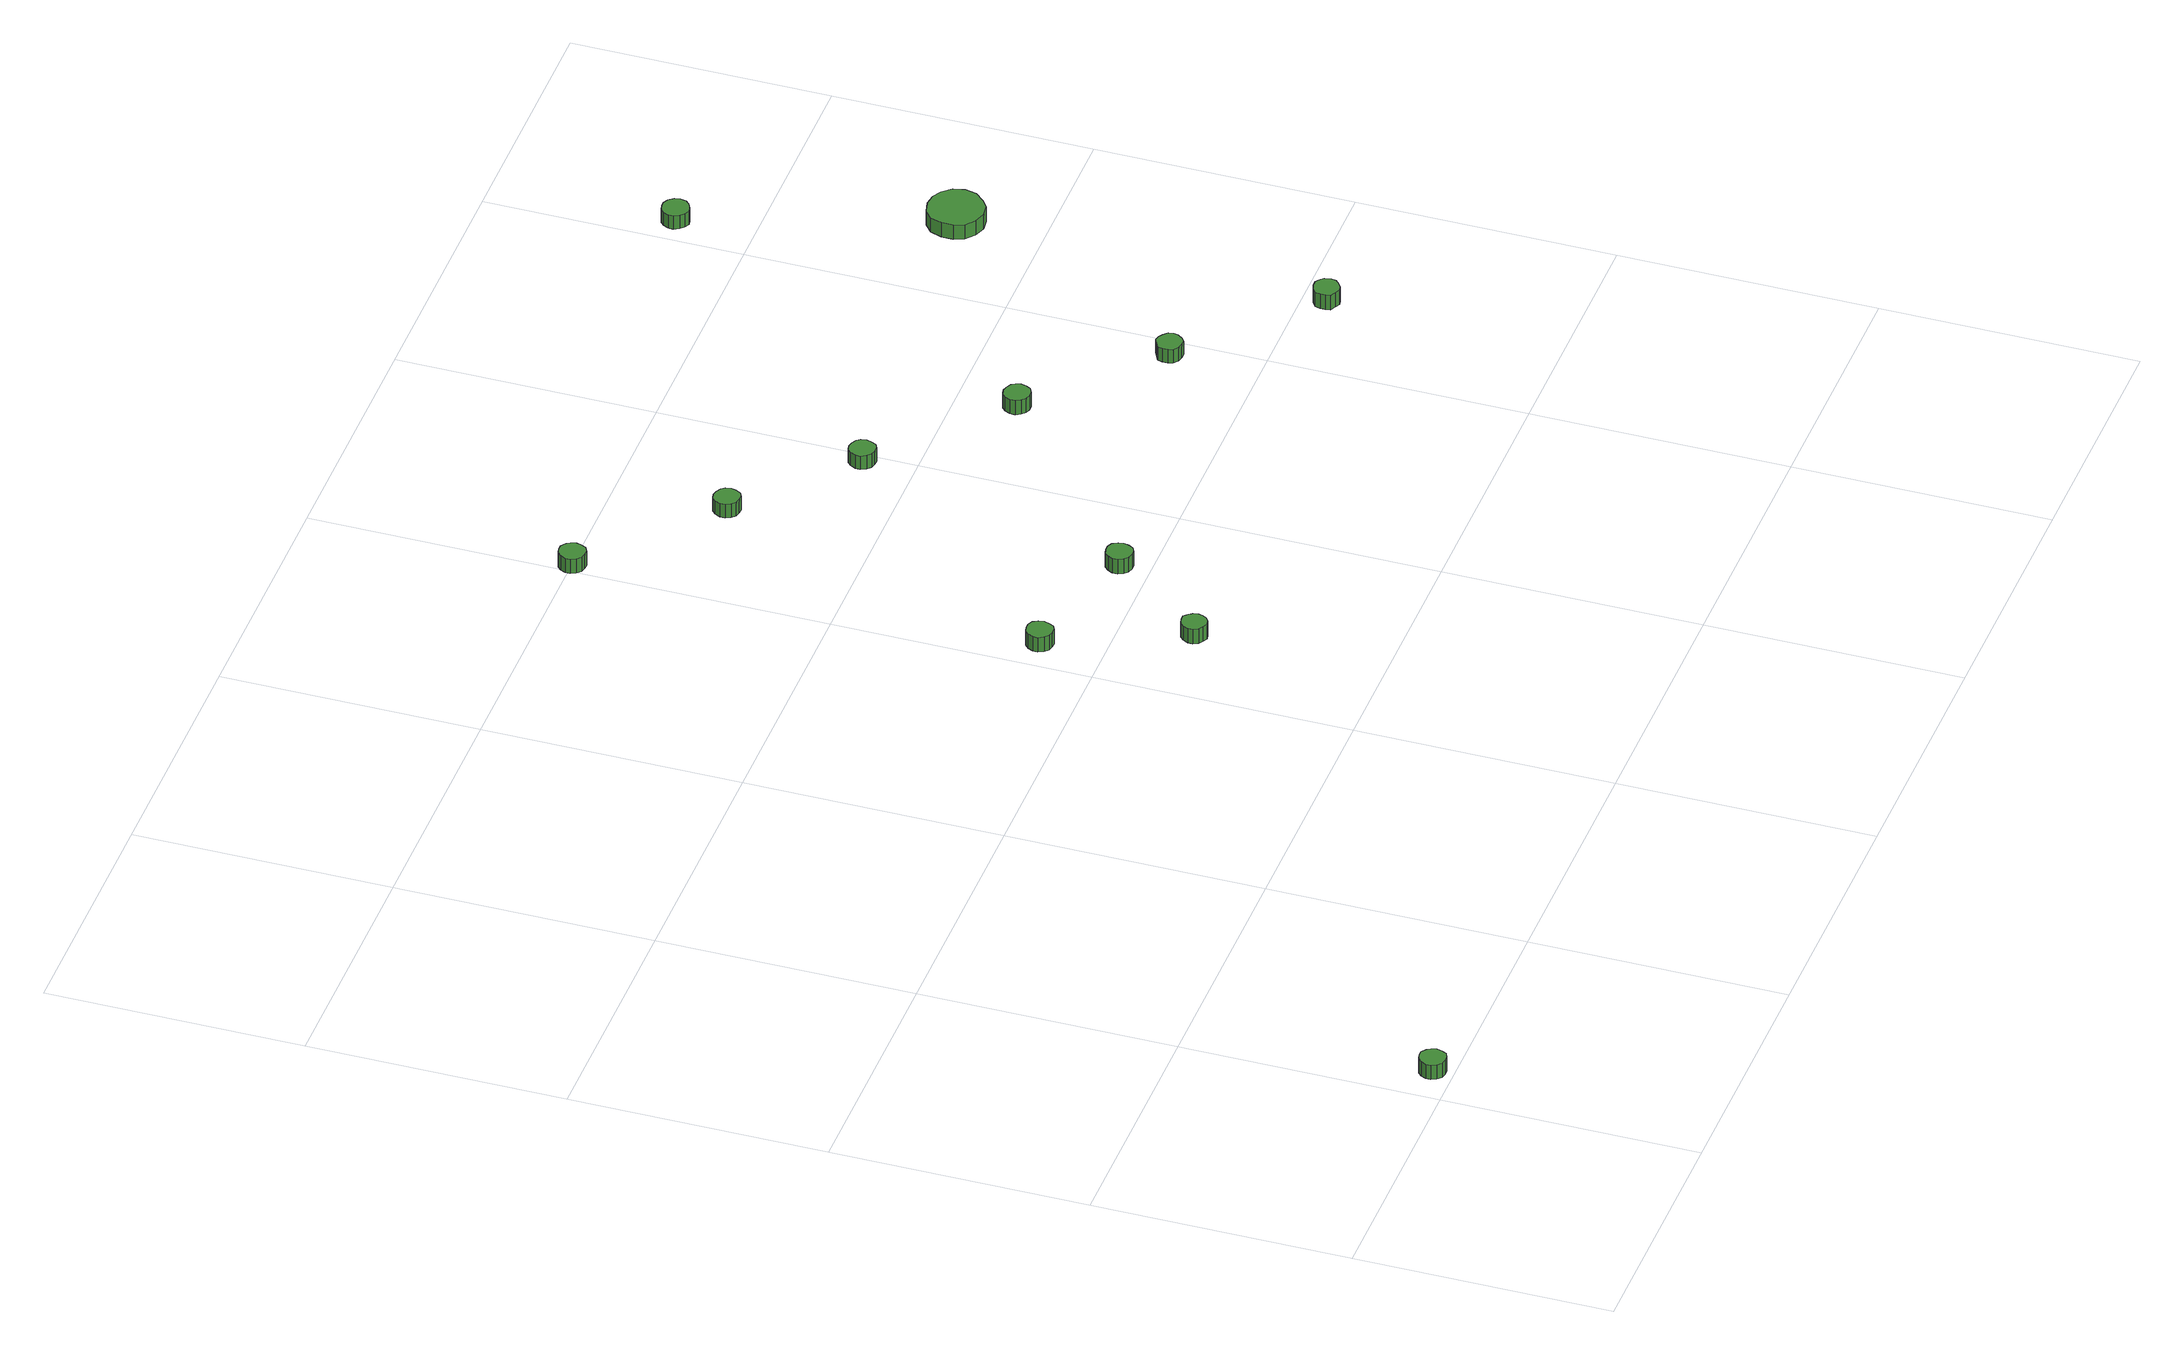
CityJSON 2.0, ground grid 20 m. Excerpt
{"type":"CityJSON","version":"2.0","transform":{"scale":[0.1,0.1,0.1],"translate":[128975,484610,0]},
"CityObjects":{
"tree1":{"type":"SolitaryVegetationObject","attributes":{"function":"something"},"geometry":[{"type":"MultiSurface","lod":"1","boundaries":[[[0,1,2,3,4,5,6,7,8,9,10,11,12,13,14]],[[15,16,17,18,19,20,21,22,23,24,25,26,27,28,29]],[[0,29,28,1]],[[1,28,27,2]],[[2,27,26,3]],[[3,26,25,4]],[[4,25,24,5]],[[5,24,23,6]],[[6,23,22,7]],[[7,22,21,8]],[[8,21,20,9]],[[9,20,19,10]],[[10,19,18,11]],[[11,18,17,12]],[[12,17,16,13]],[[13,16,15,14]],[[14,15,29,0]]]}]},
"tree2":{"type":"SolitaryVegetationObject","attributes":{"function":"something"},"geometry":[{"type":"MultiSurface","lod":"1","boundaries":[[[30,31,32,33,34,35,36,37,38,39,40,41,42,43,44]],[[45,46,47,48,49,50,51,52,53,54,55,56,57,58,59]],[[30,59,58,31]],[[31,58,57,32]],[[32,57,56,33]],[[33,56,55,34]],[[34,55,54,35]],[[35,54,53,36]],[[36,53,52,37]],[[37,52,51,38]],[[38,51,50,39]],[[39,50,49,40]],[[40,49,48,41]],[[41,48,47,42]],[[42,47,46,43]],[[43,46,45,44]],[[44,45,59,30]]]}]},
"tree3":{"type":"SolitaryVegetationObject","attributes":{"function":"something"},"geometry":[{"type":"MultiSurface","lod":"1","boundaries":[[[60,61,62,63,64,65,66,67,68,69,70,71,72,73,74]],[[75,76,77,78,79,80,81,82,83,84,85,86,87,88,89]],[[60,89,88,61]],[[61,88,87,62]],[[62,87,86,63]],[[63,86,85,64]],[[64,85,84,65]],[[65,84,83,66]],[[66,83,82,67]],[[67,82,81,68]],[[68,81,80,69]],[[69,80,79,70]],[[70,79,78,71]],[[71,78,77,72]],[[72,77,76,73]],[[73,76,75,74]],[[74,75,89,60]]]}]},
"tree4":{"type":"SolitaryVegetationObject","attributes":{"function":"something"},"geometry":[{"type":"MultiSurface","lod":"1","boundaries":[[[90,91,92,93,94,95,96,97,98,99,100,101,102,103,104]],[[105,106,107,108,109,110,111,112,113,114,115,116,117,118,119]],[[90,119,118,91]],[[91,118,117,92]],[[92,117,116,93]],[[93,116,115,94]],[[94,115,114,95]],[[95,114,113,96]],[[96,113,112,97]],[[97,112,111,98]],[[98,111,110,99]],[[99,110,109,100]],[[100,109,108,101]],[[101,108,107,102]],[[102,107,106,103]],[[103,106,105,104]],[[104,105,119,90]]]}]},
"tree5":{"type":"SolitaryVegetationObject","attributes":{"function":"something"},"geometry":[{"type":"MultiSurface","lod":"1","boundaries":[[[120,121,122,123,124,125,126,127,128,129,130,131,132,133,134]],[[135,136,137,138,139,140,141,142,143,144,145,146,147,148,149]],[[120,149,148,121]],[[121,148,147,122]],[[122,147,146,123]],[[123,146,145,124]],[[124,145,144,125]],[[125,144,143,126]],[[126,143,142,127]],[[127,142,141,128]],[[128,141,140,129]],[[129,140,139,130]],[[130,139,138,131]],[[131,138,137,132]],[[132,137,136,133]],[[133,136,135,134]],[[134,135,149,120]]]}]},
"tree6":{"type":"SolitaryVegetationObject","attributes":{"function":"something"},"geometry":[{"type":"MultiSurface","lod":"1","boundaries":[[[150,151,152,153,154,155,156,157,158,159,160,161,162,163,164]],[[165,166,167,168,169,170,171,172,173,174,175,176,177,178,179]],[[150,179,178,151]],[[151,178,177,152]],[[152,177,176,153]],[[153,176,175,154]],[[154,175,174,155]],[[155,174,173,156]],[[156,173,172,157]],[[157,172,171,158]],[[158,171,170,159]],[[159,170,169,160]],[[160,169,168,161]],[[161,168,167,162]],[[162,167,166,163]],[[163,166,165,164]],[[164,165,179,150]]]}]},
"tree7":{"type":"SolitaryVegetationObject","attributes":{"function":"something"},"geometry":[{"type":"MultiSurface","lod":"1","boundaries":[[[180,181,182,183,184,185,186,187,188,189,190,191,192,193,194]],[[195,196,197,198,199,200,201,202,203,204,205,206,207,208,209]],[[180,209,208,181]],[[181,208,207,182]],[[182,207,206,183]],[[183,206,205,184]],[[184,205,204,185]],[[185,204,203,186]],[[186,203,202,187]],[[187,202,201,188]],[[188,201,200,189]],[[189,200,199,190]],[[190,199,198,191]],[[191,198,197,192]],[[192,197,196,193]],[[193,196,195,194]],[[194,195,209,180]]]}]},
"tree8":{"type":"SolitaryVegetationObject","attributes":{"function":"something"},"geometry":[{"type":"MultiSurface","lod":"1","boundaries":[[[210,211,212,213,214,215,216,217,218,219,220,221,222,223,224]],[[225,226,227,228,229,230,231,232,233,234,235,236,237,238,239]],[[210,239,238,211]],[[211,238,237,212]],[[212,237,236,213]],[[213,236,235,214]],[[214,235,234,215]],[[215,234,233,216]],[[216,233,232,217]],[[217,232,231,218]],[[218,231,230,219]],[[219,230,229,220]],[[220,229,228,221]],[[221,228,227,222]],[[222,227,226,223]],[[223,226,225,224]],[[224,225,239,210]]]}]},
"tree9":{"type":"SolitaryVegetationObject","attributes":{"function":"something"},"geometry":[{"type":"MultiSurface","lod":"1","boundaries":[[[240,241,242,243,244,245,246,247,248,249,250,251,252,253,254]],[[255,256,257,258,259,260,261,262,263,264,265,266,267,268,269]],[[240,269,268,241]],[[241,268,267,242]],[[242,267,266,243]],[[243,266,265,244]],[[244,265,264,245]],[[245,264,263,246]],[[246,263,262,247]],[[247,262,261,248]],[[248,261,260,249]],[[249,260,259,250]],[[250,259,258,251]],[[251,258,257,252]],[[252,257,256,253]],[[253,256,255,254]],[[254,255,269,240]]]}]},
"tree10":{"type":"SolitaryVegetationObject","attributes":{"function":"something"},"geometry":[{"type":"MultiSurface","lod":"1","boundaries":[[[270,271,272,273,274,275,276,277,278,279,280,281,282,283,284]],[[285,286,287,288,289,290,291,292,293,294,295,296,297,298,299]],[[270,299,298,271]],[[271,298,297,272]],[[272,297,296,273]],[[273,296,295,274]],[[274,295,294,275]],[[275,294,293,276]],[[276,293,292,277]],[[277,292,291,278]],[[278,291,290,279]],[[279,290,289,280]],[[280,289,288,281]],[[281,288,287,282]],[[282,287,286,283]],[[283,286,285,284]],[[284,285,299,270]]]}]},
"tree11":{"type":"SolitaryVegetationObject","attributes":{"function":"something"},"geometry":[{"type":"MultiSurface","lod":"1","boundaries":[[[300,301,302,303,304,305,306,307,308,309,310,311,312,313,314]],[[315,316,317,318,319,320,321,322,323,324,325,326,327,328,329]],[[300,329,328,301]],[[301,328,327,302]],[[302,327,326,303]],[[303,326,325,304]],[[304,325,324,305]],[[305,324,323,306]],[[306,323,322,307]],[[307,322,321,308]],[[308,321,320,309]],[[309,320,319,310]],[[310,319,318,311]],[[311,318,317,312]],[[312,317,316,313]],[[313,316,315,314]],[[314,315,329,300]]]}]},
"tree12":{"type":"SolitaryVegetationObject","attributes":{"function":"something"},"geometry":[{"type":"MultiSurface","lod":"1","boundaries":[[[330,331,332,333,334,335,336,337,338,339,340,341,342,343,344]],[[345,346,347,348,349,350,351,352,353,354,355,356,357,358,359]],[[330,359,358,331]],[[331,358,357,332]],[[332,357,356,333]],[[333,356,355,334]],[[334,355,354,335]],[[335,354,353,336]],[[336,353,352,337]],[[337,352,351,338]],[[338,351,350,339]],[[339,350,349,340]],[[340,349,348,341]],[[341,348,347,342]],[[342,347,346,343]],[[343,346,345,344]],[[344,345,359,330]]]}]}
},
"vertices":[
[29,12,27],[28,16,27],[26,19,27],[22,22,27],[18,22,27],[14,21,27],[11,18,27],[9,14,27],[9,10,27],[11,6,27],[14,3,27],[18,2,27],[22,2,27],[26,4,27],[28,8,27],[28,8,14],[26,4,14],[22,2,14],[18,2,14],[14,3,14],[11,6,14],[9,10,14],[9,14,14],[11,18,14],[14,21,14],[18,22,14],[22,22,14],[26,19,14],[28,16,14],[29,12,14],
[428,446,24],[427,450,24],[425,454,24],[421,456,24],[417,456,24],[413,455,24],[410,452,24],[408,448,24],[408,444,24],[410,440,24],[413,437,24],[417,436,24],[421,436,24],[425,438,24],[427,442,24],[427,442,11],[425,438,11],[421,436,11],[417,436,11],[413,437,11],[410,440,11],[408,444,11],[408,448,11],[410,452,11],[413,455,11],[417,456,11],[421,456,11],[425,454,11],[427,450,11],[428,446,11],
[467,341,28],[466,345,28],[464,348,28],[461,351,28],[457,351,28],[453,350,28],[450,347,28],[448,343,28],[448,339,28],[450,335,28],[453,333,28],[457,331,28],[461,332,28],[464,334,28],[466,337,28],[466,337,15],[464,334,15],[461,332,15],[457,331,15],[453,333,15],[450,335,15],[448,339,15],[448,343,15],[450,347,15],[453,350,15],[457,351,15],[461,351,15],[464,348,15],[466,345,15],[467,341,15],
[418,800,17],[417,804,17],[415,807,17],[411,810,17],[407,810,17],[403,809,17],[400,806,17],[398,802,17],[398,798,17],[400,794,17],[403,791,17],[407,790,17],[411,790,17],[415,792,17],[417,796,17],[417,796,4],[415,792,4],[411,790,4],[407,790,4],[403,791,4],[400,794,4],[398,798,4],[398,802,4],[400,806,4],[403,809,4],[407,810,4],[411,810,4],[415,807,4],[417,804,4],[418,800,4],
[535,421,24],[534,425,24],[532,429,24],[528,431,24],[524,431,24],[520,430,24],[517,427,24],[515,423,24],[515,419,24],[517,415,24],[520,412,24],[524,411,24],[528,411,24],[532,413,24],[534,417,24],[534,417,11],[532,413,11],[528,411,11],[524,411,11],[520,412,11],[517,415,11],[515,419,11],[515,423,11],[517,427,11],[520,430,11],[524,431,11],[528,431,11],[532,429,11],[534,425,11],[535,421,11],
[517,715,16],[516,719,16],[514,722,16],[510,724,16],[506,725,16],[502,724,16],[499,721,16],[497,717,16],[497,713,16],[499,709,16],[502,706,16],[506,705,16],[510,705,16],[514,707,16],[516,711,16],[516,711,4],[514,707,4],[510,705,4],[506,705,4],[502,706,4],[499,709,4],[497,713,4],[497,717,4],[499,721,4],[502,724,4],[506,725,4],[510,724,4],[514,722,4],[516,719,4],[517,715,4],
[602,640,17],[601,644,17],[599,647,17],[595,649,17],[591,650,17],[587,649,17],[584,646,17],[582,642,17],[582,638,17],[584,634,17],[587,631,17],[591,630,17],[595,630,17],[599,632,17],[601,636,17],[601,636,5],[599,632,5],[595,630,5],[591,630,5],[587,631,5],[584,634,5],[582,638,5],[582,642,5],[584,646,5],[587,649,5],[591,650,5],[595,649,5],[599,647,5],[601,644,5],[602,640,5],
[701,555,17],[700,559,17],[698,562,17],[694,564,17],[690,565,17],[686,564,17],[683,561,17],[681,557,17],[681,553,17],[683,549,17],[686,546,17],[690,545,17],[694,545,17],[698,547,17],[700,551,17],[700,551,4],[698,547,4],[694,545,4],[690,545,4],[686,546,4],[683,549,4],[681,553,4],[681,557,4],[683,561,4],[686,564,4],[690,565,4],[694,564,4],[698,562,4],[700,559,4],[701,555,4],
[795,470,16],[794,474,16],[791,477,16],[788,479,16],[784,480,16],[780,478,16],[776,476,16],[775,472,16],[775,468,16],[776,464,16],[780,461,16],[784,460,16],[788,460,16],[791,462,16],[794,466,16],[794,466,4],[791,462,4],[788,460,4],[784,460,4],[780,461,4],[776,464,4],[775,468,4],[775,472,4],[776,476,4],[780,478,4],[784,480,4],[788,479,4],[791,477,4],[794,474,4],[795,470,4],
[892,382,17],[891,387,17],[888,390,17],[885,392,17],[881,392,17],[877,391,17],[873,388,17],[872,384,17],[872,380,17],[873,376,17],[877,374,17],[881,372,17],[885,373,17],[888,375,17],[891,378,17],[891,378,4],[888,375,4],[885,373,4],[881,372,4],[877,374,4],[873,376,4],[872,380,4],[872,384,4],[873,388,4],[877,391,4],[881,392,4],[885,392,4],[888,390,4],[891,387,4],[892,382,4],
[824,857,24],[823,861,24],[820,865,24],[816,867,24],[812,867,24],[808,866,24],[805,863,24],[803,859,24],[803,855,24],[805,851,24],[808,848,24],[812,846,24],[816,847,24],[820,849,24],[823,852,24],[823,852,12],[820,849,12],[816,847,12],[812,846,12],[808,848,12],[805,851,12],[803,855,12],[803,859,12],[805,863,12],[808,866,12],[812,867,12],[816,867,12],[820,865,12],[823,861,12],[824,857,12],
[899,664,25],[897,673,25],[891,680,25],[884,684,25],[875,685,25],[866,683,25],[859,677,25],[856,668,25],[856,659,25],[859,651,25],[866,645,25],[875,642,25],[884,643,25],[891,648,25],[897,655,25],[897,655,12],[891,648,12],[884,643,12],[875,642,12],[866,645,12],[859,651,12],[856,659,12],[856,668,12],[859,677,12],[866,683,12],[875,685,12],[884,684,12],[891,680,12],[897,673,12],[899,664,12]
]}
